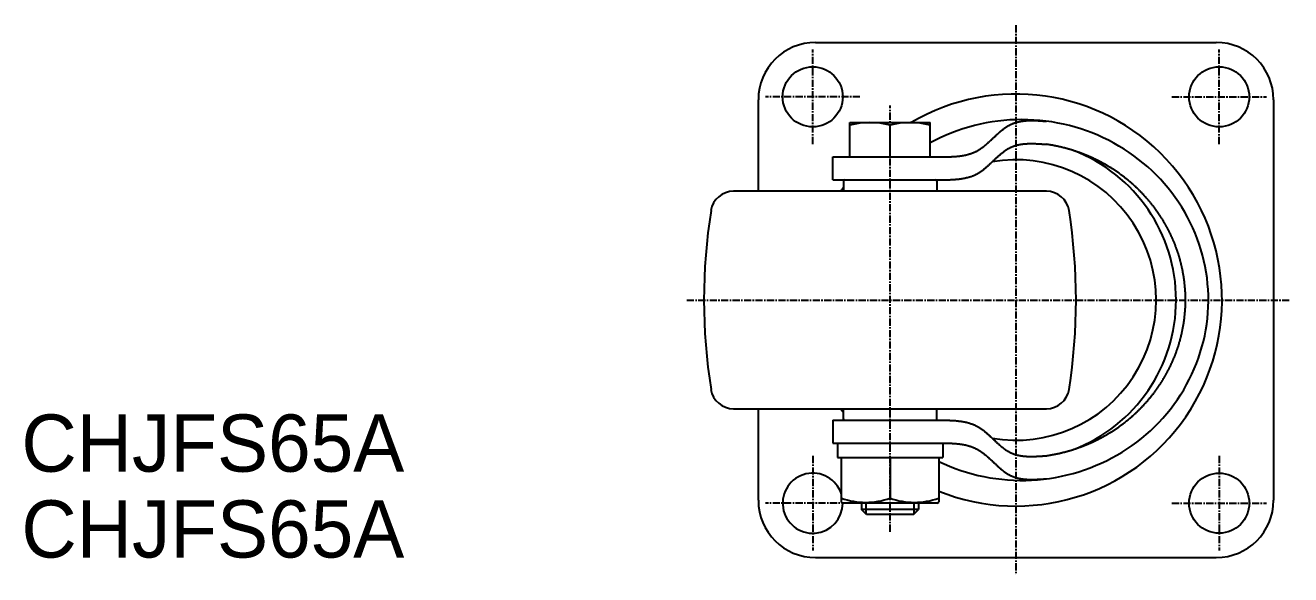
# Model space of a CAD drawing. Extents: x -3046 to -2824, y -322 to 82.
# Drawn here: x -3044.8 to -2823.8, y -322 to -226 of the extents above; entities that cross this region are included whole.
import ezdxf

# ---------------------------------------------------------------- set-up
doc = ezdxf.new("R2010")
doc.units = 0
doc.linetypes.add('CENTER', pattern=[2, 1.25, -0.25, 0.25, -0.25])
doc.layers.get('0').update_dxf_attribs({"linetype": 'CONTINUOUS'})
doc.layers.add('CENTER', color=1, linetype='CENTER')

msp = doc.modelspace()

# ---------------------------------------------------------------- linework, layer by layer
at = {"color": 7, "linetype": 'CONTINUOUS'}
for p, q in [((-2906.77, -228.98), (-2836.77, -228.98)), ((-2916.77, -254.98), (-2916.77, -238.98)), ((-2826.77, -238.98), (-2826.77, -308.98)), ((-2900.77, -242.98), (-2886.77, -242.98)), ((-2900.77, -242.98), (-2886.77, -242.98)), ((-2900.77, -248.98), (-2900.77, -242.98)), ((-2886.77, -248.98), (-2886.77, -242.98)), ((-2893.77, -248.98), (-2893.77, -243.41)), ((-2903.77, -248.98), (-2885.19, -248.98)), ((-2903.77, -252.98), (-2903.77, -248.98)), ((-2903.77, -252.98), (-2885.19, -252.98)), ((-2901.92, -253.18), (-2901.92, -254.98)), ((-2885.62, -253.18), (-2885.62, -254.98)), ((-2866.45, -254.98), (-2921.1, -254.98)), ((-2921.1, -292.98), (-2866.45, -292.98)), ((-2916.77, -308.98), (-2916.77, -292.98)), ((-2901.92, -294.78), (-2901.92, -292.98)), ((-2885.62, -294.78), (-2885.62, -292.98)), ((-2903.77, -294.98), (-2885.19, -294.98)), ((-2903.77, -294.98), (-2903.77, -298.98)), ((-2903.77, -298.98), (-2885.19, -298.98)), ((-2902.97, -298.98), (-2902.97, -301.48)), ((-2884.57, -298.98), (-2884.57, -301.48)), ((-2902.97, -301.48), (-2884.57, -301.48)), ((-2902.27, -309.33), (-2902.27, -301.48)), ((-2893.77, -301.48), (-2893.77, -308.57)), ((-2885.27, -301.48), (-2885.27, -309.33)), ((-2902.02, -309.48), (-2902.27, -309.33)), ((-2885.52, -309.48), (-2902.02, -309.48)), ((-2898.77, -309.48), (-2898.77, -310.6)), ((-2888.77, -309.48), (-2888.77, -310.6)), ((-2885.52, -309.48), (-2885.27, -309.33)), ((-2888.77, -310.6), (-2898.77, -310.6)), ((-2897.9, -311.48), (-2898.77, -310.6)), ((-2889.65, -311.48), (-2897.9, -311.48)), ((-2889.65, -311.48), (-2888.77, -310.6)), ((-2906.77, -318.98), (-2836.77, -318.98))]:
    msp.add_line(p, q, dxfattribs=at)
at = {"color": 3, "linetype": 'CONTINUOUS'}
for p, q in [((-2897.96, -311.41), (-2897.96, -309.48)), ((-2889.59, -309.48), (-2889.59, -311.41))]:
    msp.add_line(p, q, dxfattribs=at)
at = {"color": 7, "linetype": 'CONTINUOUS'}
msp.add_polyline3d([(-2885.27, -302.19, 0), (-2884.33, -302.63, 0), (-2883.37, -303.04, 0), (-2882.39, -303.42, 0), (-2881.41, -303.76, 0), (-2880.41, -304.08, 0), (-2879.41, -304.36, 0), (-2878.39, -304.62, 0), (-2877.37, -304.84, 0), (-2876.34, -305.03, 0), (-2875.3, -305.18, 0), (-2874.26, -305.31, 0), (-2873.22, -305.4, 0), (-2872.17, -305.46, 0), (-2871.12, -305.49, 0), (-2870.07, -305.49, 0), (-2869.03, -305.45, 0), (-2867.98, -305.38, 0), (-2866.94, -305.28, 0), (-2865.9, -305.14, 0), (-2864.86, -304.97, 0), (-2863.83, -304.77, 0), (-2862.81, -304.54, 0), (-2861.8, -304.28, 0), (-2860.8, -303.99, 0), (-2859.8, -303.66, 0), (-2858.82, -303.31, 0), (-2857.85, -302.92, 0), (-2856.9, -302.5, 0), (-2855.95, -302.06, 0), (-2855.03, -301.58, 0), (-2854.12, -301.08, 0), (-2853.22, -300.55, 0), (-2852.35, -299.99, 0), (-2851.49, -299.41, 0), (-2850.66, -298.79, 0), (-2849.84, -298.16, 0), (-2849.05, -297.49, 0), (-2848.28, -296.81, 0), (-2847.53, -296.1, 0), (-2846.8, -295.36, 0), (-2846.11, -294.61, 0), (-2845.43, -293.83, 0), (-2844.78, -293.03, 0), (-2844.16, -292.22, 0), (-2843.57, -291.38, 0), (-2843.01, -290.53, 0), (-2842.47, -289.66, 0), (-2841.96, -288.77, 0), (-2841.49, -287.87, 0), (-2841.04, -286.95, 0), (-2840.62, -286.02, 0), (-2840.24, -285.08, 0), (-2839.88, -284.12, 0), (-2839.56, -283.16, 0), (-2839.27, -282.18, 0), (-2839.02, -281.2, 0), (-2838.79, -280.21, 0), (-2838.6, -279.21, 0), (-2838.44, -278.21, 0), (-2838.32, -277.2, 0), (-2838.23, -276.19, 0), (-2838.17, -275.18, 0), (-2838.15, -274.17, 0), (-2838.16, -273.16, 0), (-2838.2, -272.14, 0), (-2838.28, -271.13, 0), (-2838.39, -270.12, 0), (-2838.54, -269.12, 0), (-2838.72, -268.12, 0), (-2838.93, -267.13, 0), (-2839.17, -266.14, 0), (-2839.45, -265.17, 0), (-2839.76, -264.2, 0), (-2840.1, -263.24, 0), (-2840.47, -262.29, 0), (-2840.88, -261.36, 0), (-2841.31, -260.43, 0), (-2841.78, -259.53, 0), (-2842.27, -258.63, 0), (-2842.8, -257.76, 0), (-2843.35, -256.89, 0), (-2843.93, -256.05, 0), (-2844.55, -255.23, 0), (-2845.18, -254.42, 0), (-2845.85, -253.64, 0), (-2846.54, -252.88, 0), (-2847.25, -252.13, 0), (-2847.99, -251.41, 0), (-2848.75, -250.72, 0), (-2849.54, -250.05, 0), (-2850.34, -249.4, 0), (-2851.17, -248.78, 0), (-2852.02, -248.18, 0), (-2852.89, -247.61, 0), (-2853.77, -247.07, 0), (-2854.68, -246.56, 0), (-2855.6, -246.07, 0), (-2856.54, -245.62, 0), (-2857.49, -245.19, 0), (-2858.45, -244.79, 0), (-2859.43, -244.42, 0), (-2860.42, -244.09, 0), (-2861.42, -243.78, 0), (-2862.43, -243.51, 0), (-2863.44, -243.26, 0), (-2864.47, -243.05, 0), (-2865.5, -242.87, 0), (-2866.54, -242.72, 0), (-2867.58, -242.61, 0), (-2868.63, -242.53, 0), (-2869.67, -242.48, 0), (-2870.72, -242.46, 0), (-2871.77, -242.48, 0), (-2872.82, -242.52, 0), (-2873.86, -242.6, 0), (-2874.91, -242.72, 0), (-2875.94, -242.86, 0), (-2876.98, -243.04, 0), (-2878, -243.25, 0), (-2879.02, -243.49, 0), (-2880.03, -243.76, 0), (-2881.03, -244.07, 0), (-2882.02, -244.4, 0), (-2883, -244.77, 0), (-2883.96, -245.16, 0), (-2884.92, -245.59, 0), (-2885.85, -246.04, 0), (-2886.77, -246.53, 0)], dxfattribs=at)
at = {"color": 7}
for points in [[(-2885.19, -248.98, 0), (-2885.07, -248.98, 0), (-2884.96, -248.97, 0), (-2884.85, -248.97, 0), (-2884.74, -248.97, 0), (-2884.62, -248.97, 0), (-2884.51, -248.97, 0), (-2884.4, -248.97, 0), (-2884.29, -248.97, 0), (-2884.17, -248.97, 0), (-2884.06, -248.97, 0), (-2883.95, -248.96, 0), (-2883.84, -248.96, 0), (-2883.73, -248.96, 0), (-2883.61, -248.96, 0), (-2883.5, -248.95, 0), (-2883.39, -248.95, 0), (-2883.28, -248.94, 0), (-2883.17, -248.94, 0), (-2883.06, -248.94, 0), (-2882.95, -248.93, 0), (-2882.84, -248.93, 0), (-2882.73, -248.92, 0), (-2882.62, -248.91, 0), (-2882.51, -248.9, 0), (-2882.4, -248.9, 0), (-2882.29, -248.89, 0), (-2882.18, -248.88, 0), (-2882.07, -248.87, 0), (-2881.96, -248.86, 0), (-2881.85, -248.84, 0), (-2881.75, -248.83, 0), (-2881.64, -248.82, 0), (-2881.53, -248.81, 0), (-2881.43, -248.79, 0), (-2881.32, -248.78, 0), (-2881.21, -248.76, 0), (-2881.11, -248.74, 0), (-2881, -248.72, 0), (-2880.9, -248.71, 0), (-2880.79, -248.69, 0), (-2880.69, -248.66, 0), (-2880.59, -248.64, 0), (-2880.48, -248.62, 0), (-2880.38, -248.59, 0), (-2880.28, -248.57, 0), (-2880.18, -248.54, 0), (-2880.08, -248.51, 0), (-2879.98, -248.49, 0), (-2879.88, -248.46, 0), (-2879.78, -248.43, 0), (-2879.68, -248.39, 0), (-2879.58, -248.36, 0), (-2879.48, -248.32, 0), (-2879.38, -248.29, 0), (-2879.29, -248.25, 0), (-2879.19, -248.21, 0), (-2879.09, -248.17, 0), (-2879, -248.13, 0), (-2878.9, -248.09, 0), (-2878.81, -248.04, 0), (-2878.72, -248, 0), (-2878.62, -247.95, 0), (-2878.53, -247.9, 0), (-2878.44, -247.85, 0), (-2878.35, -247.79, 0), (-2878.26, -247.74, 0), (-2878.17, -247.69, 0), (-2878.08, -247.63, 0), (-2877.99, -247.57, 0), (-2877.91, -247.51, 0), (-2877.82, -247.45, 0), (-2877.73, -247.39, 0), (-2877.65, -247.33, 0), (-2877.56, -247.26, 0), (-2877.47, -247.2, 0), (-2877.39, -247.13, 0), (-2877.31, -247.07, 0), (-2877.22, -247, 0), (-2877.14, -246.93, 0), (-2877.05, -246.86, 0), (-2876.97, -246.79, 0), (-2876.89, -246.72, 0), (-2876.81, -246.65, 0), (-2876.72, -246.58, 0), (-2876.64, -246.5, 0), (-2876.56, -246.43, 0), (-2876.48, -246.36, 0), (-2876.4, -246.28, 0), (-2876.32, -246.21, 0), (-2876.24, -246.13, 0), (-2876.16, -246.06, 0), (-2876.07, -245.98, 0), (-2875.99, -245.91, 0), (-2875.91, -245.83, 0), (-2875.83, -245.76, 0), (-2875.75, -245.68, 0), (-2875.67, -245.6, 0), (-2875.59, -245.53, 0), (-2875.51, -245.45, 0), (-2875.43, -245.38, 0), (-2875.35, -245.3, 0), (-2875.27, -245.23, 0), (-2875.19, -245.15, 0), (-2875.11, -245.08, 0), (-2875.03, -245, 0), (-2874.95, -244.93, 0), (-2874.87, -244.86, 0), (-2874.78, -244.79, 0), (-2874.7, -244.71, 0), (-2874.62, -244.64, 0), (-2874.54, -244.57, 0), (-2874.46, -244.5, 0), (-2874.37, -244.43, 0), (-2874.29, -244.36, 0), (-2874.21, -244.29, 0), (-2874.12, -244.23, 0), (-2874.04, -244.16, 0), (-2873.96, -244.1, 0), (-2873.87, -244.03, 0), (-2873.79, -243.97, 0), (-2873.7, -243.91, 0), (-2873.61, -243.85, 0), (-2873.53, -243.79, 0), (-2873.44, -243.73, 0), (-2873.35, -243.68, 0), (-2873.26, -243.62, 0), (-2873.18, -243.57, 0), (-2873.09, -243.51, 0), (-2873, -243.46, 0), (-2872.91, -243.41, 0), (-2872.82, -243.37, 0), (-2872.72, -243.32, 0), (-2872.63, -243.27, 0), (-2872.54, -243.23, 0), (-2872.44, -243.19, 0), (-2872.35, -243.15, 0), (-2872.25, -243.11, 0), (-2872.16, -243.08, 0), (-2872.06, -243.04, 0), (-2871.97, -243.01, 0), (-2871.87, -242.98, 0), (-2871.77, -242.95, 0), (-2871.67, -242.92, 0), (-2871.57, -242.89, 0), (-2871.47, -242.87, 0), (-2871.37, -242.84, 0), (-2871.27, -242.82, 0), (-2871.17, -242.8, 0), (-2871.06, -242.78, 0), (-2870.96, -242.76, 0), (-2870.86, -242.75, 0), (-2870.75, -242.73, 0), (-2870.65, -242.72, 0), (-2870.55, -242.7, 0), (-2870.44, -242.69, 0), (-2870.33, -242.68, 0), (-2870.23, -242.67, 0), (-2870.12, -242.66, 0), (-2870.01, -242.65, 0), (-2869.91, -242.64, 0), (-2869.8, -242.64, 0), (-2869.69, -242.63, 0), (-2869.58, -242.63, 0), (-2869.47, -242.62, 0), (-2869.37, -242.62, 0), (-2869.26, -242.62, 0), (-2869.15, -242.62, 0), (-2869.04, -242.62, 0), (-2868.93, -242.62, 0), (-2868.82, -242.62, 0), (-2868.7, -242.62, 0), (-2868.59, -242.62, 0), (-2868.48, -242.62, 0), (-2868.37, -242.63, 0), (-2868.26, -242.63, 0), (-2868.15, -242.63, 0), (-2868.04, -242.64, 0), (-2867.92, -242.64, 0), (-2867.81, -242.65, 0), (-2867.7, -242.66, 0), (-2867.59, -242.66, 0), (-2867.47, -242.67, 0), (-2867.36, -242.68, 0), (-2867.25, -242.68, 0), (-2867.13, -242.69, 0), (-2867.02, -242.7, 0), (-2866.91, -242.71, 0), (-2866.79, -242.71, 0), (-2866.68, -242.72, 0), (-2866.57, -242.73, 0), (-2866.45, -242.74, 0)], [(-2885.19, -252.98, 0), (-2885.07, -252.98, 0), (-2884.96, -252.97, 0), (-2884.85, -252.97, 0), (-2884.74, -252.97, 0), (-2884.62, -252.97, 0), (-2884.51, -252.97, 0), (-2884.4, -252.97, 0), (-2884.29, -252.97, 0), (-2884.18, -252.97, 0), (-2884.07, -252.97, 0), (-2883.95, -252.97, 0), (-2883.84, -252.96, 0), (-2883.73, -252.96, 0), (-2883.62, -252.96, 0), (-2883.51, -252.95, 0), (-2883.4, -252.95, 0), (-2883.29, -252.95, 0), (-2883.18, -252.94, 0), (-2883.07, -252.94, 0), (-2882.96, -252.93, 0), (-2882.85, -252.93, 0), (-2882.74, -252.92, 0), (-2882.63, -252.91, 0), (-2882.52, -252.91, 0), (-2882.41, -252.9, 0), (-2882.3, -252.89, 0), (-2882.19, -252.88, 0), (-2882.08, -252.87, 0), (-2881.97, -252.86, 0), (-2881.87, -252.85, 0), (-2881.76, -252.84, 0), (-2881.65, -252.82, 0), (-2881.55, -252.81, 0), (-2881.44, -252.79, 0), (-2881.33, -252.78, 0), (-2881.23, -252.76, 0), (-2881.12, -252.75, 0), (-2881.02, -252.73, 0), (-2880.91, -252.71, 0), (-2880.81, -252.69, 0), (-2880.71, -252.67, 0), (-2880.6, -252.65, 0), (-2880.5, -252.62, 0), (-2880.4, -252.6, 0), (-2880.3, -252.57, 0), (-2880.19, -252.55, 0), (-2880.09, -252.52, 0), (-2879.99, -252.49, 0), (-2879.89, -252.46, 0), (-2879.79, -252.43, 0), (-2879.69, -252.4, 0), (-2879.6, -252.37, 0), (-2879.5, -252.33, 0), (-2879.4, -252.3, 0), (-2879.3, -252.26, 0), (-2879.21, -252.22, 0), (-2879.11, -252.18, 0), (-2879.02, -252.14, 0), (-2878.92, -252.09, 0), (-2878.83, -252.05, 0), (-2878.74, -252, 0), (-2878.64, -251.96, 0), (-2878.55, -251.91, 0), (-2878.46, -251.86, 0), (-2878.37, -251.81, 0), (-2878.28, -251.75, 0), (-2878.19, -251.7, 0), (-2878.1, -251.64, 0), (-2878.02, -251.59, 0), (-2877.93, -251.53, 0), (-2877.84, -251.47, 0), (-2877.75, -251.41, 0), (-2877.67, -251.34, 0), (-2877.58, -251.28, 0), (-2877.5, -251.21, 0), (-2877.41, -251.15, 0), (-2877.33, -251.08, 0), (-2877.25, -251.01, 0), (-2877.16, -250.95, 0), (-2877.08, -250.88, 0), (-2877, -250.81, 0), (-2876.91, -250.74, 0), (-2876.83, -250.67, 0), (-2876.75, -250.59, 0), (-2876.67, -250.52, 0), (-2876.59, -250.45, 0), (-2876.51, -250.38, 0), (-2876.42, -250.3, 0), (-2876.34, -250.23, 0), (-2876.26, -250.15, 0), (-2876.18, -250.08, 0), (-2876.1, -250, 0), (-2876.02, -249.93, 0), (-2875.94, -249.85, 0), (-2875.86, -249.78, 0), (-2875.78, -249.7, 0), (-2875.7, -249.63, 0), (-2875.62, -249.55, 0), (-2875.54, -249.48, 0), (-2875.46, -249.4, 0), (-2875.38, -249.33, 0), (-2875.3, -249.25, 0), (-2875.22, -249.18, 0), (-2875.14, -249.1, 0), (-2875.06, -249.03, 0), (-2874.98, -248.96, 0), (-2874.9, -248.88, 0), (-2874.82, -248.81, 0), (-2874.74, -248.74, 0), (-2874.65, -248.67, 0), (-2874.57, -248.59, 0), (-2874.49, -248.53, 0), (-2874.41, -248.46, 0), (-2874.33, -248.39, 0), (-2874.24, -248.32, 0), (-2874.16, -248.25, 0), (-2874.08, -248.19, 0), (-2873.99, -248.12, 0), (-2873.91, -248.06, 0), (-2873.82, -247.99, 0), (-2873.74, -247.93, 0), (-2873.65, -247.87, 0), (-2873.57, -247.81, 0), (-2873.48, -247.75, 0), (-2873.39, -247.7, 0), (-2873.31, -247.64, 0), (-2873.22, -247.59, 0), (-2873.13, -247.53, 0), (-2873.04, -247.48, 0), (-2872.95, -247.43, 0), (-2872.86, -247.39, 0), (-2872.77, -247.34, 0), (-2872.68, -247.29, 0), (-2872.58, -247.25, 0), (-2872.49, -247.21, 0), (-2872.4, -247.17, 0), (-2872.3, -247.13, 0), (-2872.21, -247.1, 0), (-2872.11, -247.06, 0), (-2872.01, -247.03, 0), (-2871.92, -247, 0), (-2871.82, -246.97, 0), (-2871.72, -246.94, 0), (-2871.62, -246.91, 0), (-2871.52, -246.89, 0), (-2871.42, -246.86, 0), (-2871.32, -246.84, 0), (-2871.22, -246.82, 0), (-2871.12, -246.8, 0), (-2871.02, -246.78, 0), (-2870.91, -246.76, 0), (-2870.81, -246.75, 0), (-2870.71, -246.73, 0), (-2870.6, -246.72, 0), (-2870.5, -246.71, 0), (-2870.39, -246.7, 0), (-2870.29, -246.69, 0), (-2870.18, -246.68, 0), (-2870.07, -246.67, 0), (-2869.97, -246.66, 0), (-2869.86, -246.66, 0), (-2869.75, -246.65, 0), (-2869.64, -246.65, 0), (-2869.53, -246.64, 0), (-2869.43, -246.64, 0), (-2869.32, -246.64, 0), (-2869.21, -246.64, 0), (-2869.1, -246.64, 0), (-2868.99, -246.64, 0), (-2868.88, -246.64, 0), (-2868.77, -246.64, 0), (-2868.66, -246.64, 0), (-2868.55, -246.65, 0), (-2868.44, -246.65, 0), (-2868.32, -246.65, 0), (-2868.21, -246.66, 0), (-2868.1, -246.66, 0), (-2867.99, -246.67, 0), (-2867.88, -246.67, 0), (-2867.77, -246.68, 0), (-2867.65, -246.69, 0), (-2867.54, -246.69, 0), (-2867.43, -246.7, 0), (-2867.32, -246.71, 0), (-2867.2, -246.72, 0), (-2867.09, -246.72, 0), (-2866.98, -246.73, 0), (-2866.86, -246.74, 0), (-2866.75, -246.75, 0), (-2866.64, -246.75, 0), (-2866.53, -246.76, 0)], [(-2866.53, -301.19, 0), (-2866.42, -301.18, 0), (-2866.32, -301.16, 0), (-2866.21, -301.14, 0), (-2866.11, -301.13, 0), (-2866, -301.11, 0), (-2865.9, -301.09, 0), (-2865.79, -301.07, 0), (-2865.69, -301.06, 0), (-2865.58, -301.04, 0), (-2865.48, -301.02, 0), (-2865.37, -301, 0), (-2865.27, -300.98, 0), (-2865.16, -300.96, 0), (-2865.06, -300.94, 0), (-2864.96, -300.92, 0), (-2864.85, -300.9, 0), (-2864.75, -300.88, 0), (-2864.64, -300.86, 0), (-2864.54, -300.83, 0), (-2864.44, -300.81, 0), (-2864.33, -300.79, 0), (-2864.23, -300.77, 0), (-2864.12, -300.74, 0), (-2864.02, -300.72, 0), (-2863.92, -300.69, 0), (-2863.81, -300.67, 0), (-2863.71, -300.64, 0), (-2863.61, -300.62, 0), (-2863.5, -300.59, 0), (-2863.4, -300.57, 0), (-2863.3, -300.54, 0), (-2863.19, -300.51, 0), (-2863.09, -300.49, 0), (-2862.99, -300.46, 0), (-2862.89, -300.43, 0), (-2862.78, -300.4, 0), (-2862.68, -300.37, 0), (-2862.58, -300.35, 0), (-2862.48, -300.31, 0), (-2862.38, -300.29, 0), (-2862.27, -300.25, 0), (-2862.17, -300.23, 0), (-2862.07, -300.19, 0), (-2861.97, -300.16, 0), (-2861.87, -300.13, 0), (-2861.77, -300.1, 0), (-2861.66, -300.07, 0), (-2861.56, -300.03, 0), (-2861.46, -300, 0), (-2861.36, -299.97, 0), (-2861.26, -299.93, 0), (-2861.16, -299.9, 0), (-2861.06, -299.87, 0), (-2860.96, -299.83, 0), (-2860.86, -299.79, 0), (-2860.76, -299.76, 0), (-2860.66, -299.72, 0), (-2860.56, -299.69, 0), (-2860.46, -299.65, 0), (-2860.36, -299.61, 0), (-2860.26, -299.57, 0), (-2860.16, -299.54, 0), (-2860.07, -299.5, 0), (-2859.97, -299.46, 0), (-2859.87, -299.42, 0), (-2859.77, -299.38, 0), (-2859.67, -299.34, 0), (-2859.57, -299.3, 0), (-2859.48, -299.26, 0), (-2859.38, -299.22, 0), (-2859.28, -299.18, 0), (-2859.18, -299.14, 0), (-2859.09, -299.1, 0), (-2858.99, -299.06, 0), (-2858.89, -299.01, 0), (-2858.79, -298.97, 0), (-2858.7, -298.93, 0), (-2858.6, -298.88, 0), (-2858.51, -298.84, 0), (-2858.41, -298.8, 0), (-2858.31, -298.75, 0), (-2858.22, -298.71, 0), (-2858.12, -298.66, 0), (-2858.03, -298.62, 0), (-2857.93, -298.57, 0), (-2857.84, -298.53, 0), (-2857.74, -298.48, 0), (-2857.65, -298.43, 0), (-2857.55, -298.39, 0), (-2857.46, -298.34, 0), (-2857.36, -298.29, 0), (-2857.27, -298.24, 0), (-2857.18, -298.19, 0), (-2857.08, -298.14, 0), (-2856.99, -298.1, 0), (-2856.9, -298.05, 0), (-2856.8, -298, 0), (-2856.71, -297.95, 0), (-2856.62, -297.9, 0), (-2856.52, -297.85, 0), (-2856.43, -297.8, 0), (-2856.34, -297.74, 0), (-2856.25, -297.69, 0), (-2856.16, -297.64, 0), (-2856.07, -297.59, 0), (-2855.97, -297.53, 0), (-2855.88, -297.48, 0), (-2855.79, -297.43, 0), (-2855.7, -297.37, 0), (-2855.61, -297.32, 0), (-2855.52, -297.27, 0), (-2855.43, -297.21, 0), (-2855.34, -297.16, 0), (-2855.25, -297.1, 0), (-2855.16, -297.05, 0), (-2855.07, -296.99, 0), (-2854.98, -296.93, 0), (-2854.9, -296.88, 0), (-2854.81, -296.82, 0), (-2854.72, -296.76, 0), (-2854.63, -296.7, 0), (-2854.54, -296.65, 0), (-2854.46, -296.59, 0), (-2854.37, -296.53, 0), (-2854.28, -296.47, 0), (-2854.19, -296.41, 0), (-2854.11, -296.35, 0), (-2854.02, -296.29, 0), (-2853.94, -296.23, 0), (-2853.85, -296.17, 0), (-2853.76, -296.11, 0), (-2853.68, -296.05, 0), (-2853.59, -295.99, 0), (-2853.51, -295.93, 0), (-2853.42, -295.87, 0), (-2853.34, -295.81, 0), (-2853.26, -295.74, 0), (-2853.17, -295.68, 0), (-2853.09, -295.62, 0), (-2853, -295.55, 0), (-2852.92, -295.49, 0), (-2852.84, -295.43, 0), (-2852.76, -295.36, 0), (-2852.67, -295.3, 0), (-2852.59, -295.23, 0), (-2852.51, -295.17, 0), (-2852.43, -295.1, 0), (-2852.35, -295.04, 0), (-2852.26, -294.97, 0), (-2852.18, -294.9, 0), (-2852.1, -294.84, 0), (-2852.02, -294.77, 0), (-2851.94, -294.7, 0), (-2851.86, -294.64, 0), (-2851.78, -294.57, 0), (-2851.7, -294.5, 0), (-2851.62, -294.43, 0), (-2851.55, -294.37, 0), (-2851.47, -294.3, 0), (-2851.39, -294.23, 0), (-2851.31, -294.16, 0), (-2851.23, -294.09, 0), (-2851.16, -294.02, 0), (-2851.08, -293.95, 0), (-2851, -293.88, 0), (-2850.92, -293.81, 0), (-2850.85, -293.74, 0), (-2850.77, -293.67, 0), (-2850.7, -293.59, 0), (-2850.62, -293.52, 0), (-2850.55, -293.45, 0), (-2850.47, -293.38, 0), (-2850.4, -293.31, 0), (-2850.32, -293.23, 0), (-2850.25, -293.16, 0), (-2850.17, -293.09, 0), (-2850.1, -293.01, 0), (-2850.03, -292.94, 0), (-2849.95, -292.86, 0), (-2849.88, -292.79, 0), (-2849.81, -292.71, 0), (-2849.74, -292.64, 0), (-2849.66, -292.56, 0), (-2849.59, -292.49, 0), (-2849.52, -292.41, 0), (-2849.45, -292.34, 0), (-2849.38, -292.26, 0), (-2849.31, -292.19, 0), (-2849.24, -292.11, 0), (-2849.17, -292.03, 0), (-2849.1, -291.95, 0), (-2849.03, -291.88, 0), (-2848.96, -291.8, 0), (-2848.89, -291.72, 0), (-2848.82, -291.64, 0), (-2848.76, -291.57, 0), (-2848.69, -291.49, 0), (-2848.62, -291.41, 0), (-2848.55, -291.33, 0), (-2848.49, -291.25, 0), (-2848.42, -291.17, 0), (-2848.36, -291.09, 0), (-2848.29, -291.01, 0), (-2848.22, -290.93, 0), (-2848.16, -290.85, 0), (-2848.09, -290.77, 0), (-2848.03, -290.69, 0), (-2847.96, -290.61, 0), (-2847.9, -290.53, 0), (-2847.84, -290.44, 0), (-2847.77, -290.36, 0), (-2847.71, -290.28, 0), (-2847.65, -290.2, 0), (-2847.59, -290.12, 0), (-2847.52, -290.03, 0), (-2847.46, -289.95, 0), (-2847.4, -289.87, 0), (-2847.34, -289.78, 0), (-2847.28, -289.7, 0), (-2847.22, -289.62, 0), (-2847.16, -289.53, 0), (-2847.1, -289.45, 0), (-2847.04, -289.36, 0), (-2846.98, -289.28, 0), (-2846.92, -289.19, 0), (-2846.86, -289.11, 0), (-2846.81, -289.02, 0), (-2846.75, -288.94, 0), (-2846.69, -288.85, 0), (-2846.63, -288.77, 0), (-2846.58, -288.68, 0), (-2846.52, -288.6, 0), (-2846.46, -288.51, 0), (-2846.41, -288.42, 0), (-2846.35, -288.33, 0), (-2846.3, -288.25, 0), (-2846.24, -288.16, 0), (-2846.19, -288.07, 0), (-2846.13, -287.99, 0), (-2846.08, -287.9, 0), (-2846.03, -287.81, 0), (-2845.97, -287.72, 0), (-2845.92, -287.63, 0), (-2845.87, -287.55, 0), (-2845.82, -287.46, 0), (-2845.76, -287.37, 0), (-2845.71, -287.28, 0), (-2845.66, -287.19, 0), (-2845.61, -287.1, 0), (-2845.56, -287.01, 0), (-2845.51, -286.92, 0), (-2845.46, -286.83, 0), (-2845.41, -286.74, 0), (-2845.36, -286.65, 0), (-2845.32, -286.56, 0), (-2845.27, -286.47, 0), (-2845.22, -286.38, 0), (-2845.17, -286.29, 0), (-2845.12, -286.2, 0), (-2845.08, -286.1, 0), (-2845.03, -286.01, 0), (-2844.98, -285.92, 0), (-2844.94, -285.83, 0), (-2844.89, -285.74, 0), (-2844.85, -285.64, 0), (-2844.8, -285.55, 0), (-2844.76, -285.46, 0), (-2844.72, -285.37, 0), (-2844.67, -285.27, 0), (-2844.63, -285.18, 0), (-2844.59, -285.09, 0), (-2844.54, -285, 0), (-2844.5, -284.9, 0), (-2844.46, -284.81, 0), (-2844.42, -284.72, 0), (-2844.38, -284.62, 0), (-2844.34, -284.53, 0), (-2844.3, -284.43, 0), (-2844.25, -284.34, 0), (-2844.22, -284.25, 0), (-2844.18, -284.15, 0), (-2844.14, -284.06, 0), (-2844.1, -283.96, 0), (-2844.06, -283.87, 0), (-2844.02, -283.77, 0), (-2843.98, -283.68, 0), (-2843.95, -283.58, 0), (-2843.91, -283.49, 0), (-2843.87, -283.39, 0), (-2843.84, -283.3, 0), (-2843.8, -283.2, 0), (-2843.77, -283.1, 0), (-2843.73, -283.01, 0), (-2843.7, -282.91, 0), (-2843.66, -282.81, 0), (-2843.63, -282.72, 0), (-2843.6, -282.62, 0), (-2843.56, -282.52, 0), (-2843.53, -282.43, 0), (-2843.5, -282.33, 0), (-2843.47, -282.24, 0), (-2843.44, -282.14, 0), (-2843.4, -282.04, 0), (-2843.37, -281.94, 0), (-2843.34, -281.85, 0), (-2843.31, -281.75, 0), (-2843.28, -281.65, 0), (-2843.25, -281.55, 0), (-2843.23, -281.45, 0), (-2843.2, -281.36, 0), (-2843.17, -281.26, 0), (-2843.14, -281.16, 0), (-2843.11, -281.06, 0), (-2843.09, -280.96, 0), (-2843.06, -280.87, 0), (-2843.03, -280.77, 0), (-2843.01, -280.67, 0), (-2842.98, -280.57, 0), (-2842.96, -280.47, 0), (-2842.93, -280.37, 0), (-2842.91, -280.27, 0), (-2842.88, -280.18, 0), (-2842.86, -280.08, 0), (-2842.84, -279.98, 0), (-2842.81, -279.88, 0), (-2842.79, -279.78, 0), (-2842.77, -279.68, 0), (-2842.75, -279.58, 0), (-2842.73, -279.48, 0), (-2842.71, -279.38, 0), (-2842.69, -279.28, 0), (-2842.66, -279.18, 0), (-2842.65, -279.08, 0), (-2842.63, -278.98, 0), (-2842.61, -278.88, 0), (-2842.59, -278.78, 0), (-2842.57, -278.68, 0), (-2842.55, -278.58, 0), (-2842.53, -278.48, 0), (-2842.52, -278.38, 0), (-2842.5, -278.28, 0), (-2842.48, -278.18, 0), (-2842.47, -278.08, 0), (-2842.45, -277.98, 0), (-2842.44, -277.88, 0), (-2842.42, -277.78, 0), (-2842.41, -277.68, 0), (-2842.39, -277.58, 0), (-2842.38, -277.48, 0), (-2842.37, -277.37, 0), (-2842.35, -277.27, 0), (-2842.34, -277.17, 0), (-2842.33, -277.07, 0), (-2842.32, -276.97, 0), (-2842.31, -276.87, 0), (-2842.3, -276.77, 0), (-2842.29, -276.67, 0), (-2842.28, -276.57, 0), (-2842.27, -276.46, 0), (-2842.26, -276.36, 0), (-2842.25, -276.26, 0), (-2842.24, -276.16, 0), (-2842.23, -276.06, 0), (-2842.22, -275.96, 0), (-2842.22, -275.86, 0), (-2842.21, -275.76, 0), (-2842.2, -275.65, 0), (-2842.2, -275.55, 0), (-2842.19, -275.45, 0), (-2842.18, -275.35, 0), (-2842.18, -275.25, 0), (-2842.17, -275.15, 0), (-2842.17, -275.05, 0), (-2842.17, -274.94, 0), (-2842.16, -274.84, 0), (-2842.16, -274.74, 0), (-2842.16, -274.64, 0), (-2842.15, -274.54, 0), (-2842.15, -274.44, 0), (-2842.15, -274.33, 0), (-2842.15, -274.23, 0), (-2842.15, -274.13, 0), (-2842.15, -274.03, 0), (-2842.15, -273.93, 0), (-2842.15, -273.83, 0), (-2842.15, -273.73, 0), (-2842.15, -273.62, 0), (-2842.15, -273.52, 0), (-2842.15, -273.42, 0), (-2842.16, -273.32, 0), (-2842.16, -273.22, 0), (-2842.16, -273.12, 0), (-2842.17, -273.01, 0), (-2842.17, -272.91, 0), (-2842.17, -272.81, 0), (-2842.18, -272.71, 0), (-2842.18, -272.61, 0), (-2842.19, -272.51, 0), (-2842.2, -272.4, 0), (-2842.2, -272.3, 0), (-2842.21, -272.2, 0), (-2842.22, -272.1, 0), (-2842.22, -272, 0), (-2842.23, -271.9, 0), (-2842.24, -271.8, 0), (-2842.25, -271.7, 0), (-2842.26, -271.59, 0), (-2842.27, -271.49, 0), (-2842.28, -271.39, 0), (-2842.29, -271.29, 0), (-2842.3, -271.19, 0), (-2842.31, -271.09, 0), (-2842.32, -270.99, 0), (-2842.33, -270.89, 0), (-2842.34, -270.79, 0), (-2842.35, -270.69, 0), (-2842.37, -270.58, 0), (-2842.38, -270.48, 0), (-2842.39, -270.38, 0), (-2842.41, -270.28, 0), (-2842.42, -270.18, 0), (-2842.44, -270.08, 0), (-2842.45, -269.98, 0), (-2842.47, -269.88, 0), (-2842.48, -269.78, 0), (-2842.5, -269.68, 0), (-2842.52, -269.58, 0), (-2842.53, -269.48, 0), (-2842.55, -269.38, 0), (-2842.57, -269.28, 0), (-2842.59, -269.18, 0), (-2842.61, -269.08, 0), (-2842.62, -268.98, 0), (-2842.64, -268.88, 0), (-2842.66, -268.78, 0), (-2842.68, -268.68, 0), (-2842.7, -268.58, 0), (-2842.73, -268.48, 0), (-2842.75, -268.38, 0), (-2842.77, -268.28, 0), (-2842.79, -268.18, 0), (-2842.81, -268.08, 0), (-2842.84, -267.98, 0), (-2842.86, -267.88, 0), (-2842.88, -267.78, 0), (-2842.91, -267.68, 0), (-2842.93, -267.58, 0), (-2842.96, -267.49, 0), (-2842.98, -267.39, 0), (-2843.01, -267.29, 0), (-2843.03, -267.19, 0), (-2843.06, -267.09, 0), (-2843.08, -266.99, 0), (-2843.11, -266.89, 0), (-2843.14, -266.8, 0), (-2843.17, -266.7, 0), (-2843.2, -266.6, 0), (-2843.22, -266.5, 0), (-2843.25, -266.4, 0), (-2843.28, -266.31, 0), (-2843.31, -266.21, 0), (-2843.34, -266.11, 0), (-2843.37, -266.01, 0), (-2843.4, -265.92, 0), (-2843.43, -265.82, 0), (-2843.47, -265.72, 0), (-2843.5, -265.63, 0), (-2843.53, -265.53, 0), (-2843.56, -265.43, 0), (-2843.6, -265.34, 0), (-2843.63, -265.24, 0), (-2843.66, -265.14, 0), (-2843.7, -265.05, 0), (-2843.73, -264.95, 0), (-2843.77, -264.86, 0), (-2843.8, -264.76, 0), (-2843.84, -264.66, 0), (-2843.87, -264.57, 0), (-2843.91, -264.47, 0), (-2843.95, -264.38, 0), (-2843.98, -264.28, 0), (-2844.02, -264.19, 0), (-2844.06, -264.09, 0), (-2844.1, -264, 0), (-2844.14, -263.9, 0), (-2844.17, -263.81, 0), (-2844.21, -263.71, 0), (-2844.25, -263.62, 0), (-2844.29, -263.52, 0), (-2844.33, -263.43, 0), (-2844.37, -263.34, 0), (-2844.42, -263.24, 0), (-2844.46, -263.15, 0), (-2844.5, -263.06, 0), (-2844.54, -262.96, 0), (-2844.58, -262.87, 0), (-2844.63, -262.77, 0), (-2844.67, -262.68, 0), (-2844.71, -262.59, 0), (-2844.76, -262.5, 0), (-2844.8, -262.4, 0), (-2844.85, -262.31, 0), (-2844.89, -262.22, 0), (-2844.94, -262.13, 0), (-2844.98, -262.04, 0), (-2845.03, -261.94, 0), (-2845.07, -261.85, 0), (-2845.12, -261.76, 0), (-2845.17, -261.67, 0), (-2845.22, -261.58, 0), (-2845.26, -261.49, 0), (-2845.31, -261.4, 0), (-2845.36, -261.31, 0), (-2845.41, -261.22, 0), (-2845.46, -261.13, 0), (-2845.51, -261.04, 0), (-2845.56, -260.95, 0), (-2845.61, -260.86, 0), (-2845.66, -260.77, 0), (-2845.71, -260.68, 0), (-2845.76, -260.59, 0), (-2845.81, -260.5, 0), (-2845.87, -260.41, 0), (-2845.92, -260.32, 0), (-2845.97, -260.24, 0), (-2846.02, -260.15, 0), (-2846.08, -260.06, 0), (-2846.13, -259.97, 0), (-2846.19, -259.88, 0), (-2846.24, -259.8, 0), (-2846.29, -259.71, 0), (-2846.35, -259.62, 0), (-2846.4, -259.54, 0), (-2846.46, -259.45, 0), (-2846.52, -259.36, 0), (-2846.57, -259.28, 0), (-2846.63, -259.19, 0), (-2846.69, -259.1, 0), (-2846.74, -259.02, 0), (-2846.8, -258.93, 0), (-2846.86, -258.85, 0), (-2846.92, -258.76, 0), (-2846.98, -258.68, 0), (-2847.04, -258.59, 0), (-2847.1, -258.51, 0), (-2847.16, -258.43, 0), (-2847.22, -258.34, 0), (-2847.28, -258.26, 0), (-2847.34, -258.17, 0), (-2847.4, -258.09, 0), (-2847.46, -258.01, 0), (-2847.52, -257.92, 0), (-2847.58, -257.84, 0), (-2847.65, -257.76, 0), (-2847.71, -257.68, 0), (-2847.77, -257.6, 0), (-2847.83, -257.51, 0), (-2847.9, -257.43, 0), (-2847.96, -257.35, 0), (-2848.03, -257.27, 0), (-2848.09, -257.19, 0), (-2848.16, -257.11, 0), (-2848.22, -257.03, 0), (-2848.29, -256.95, 0), (-2848.35, -256.87, 0), (-2848.42, -256.79, 0), (-2848.48, -256.71, 0), (-2848.55, -256.63, 0), (-2848.62, -256.55, 0), (-2848.69, -256.47, 0), (-2848.75, -256.39, 0), (-2848.82, -256.31, 0), (-2848.89, -256.24, 0), (-2848.96, -256.16, 0), (-2849.03, -256.08, 0), (-2849.1, -256, 0), (-2849.17, -255.93, 0), (-2849.24, -255.85, 0), (-2849.31, -255.77, 0), (-2849.38, -255.69, 0), (-2849.45, -255.62, 0), (-2849.52, -255.54, 0), (-2849.59, -255.47, 0), (-2849.66, -255.39, 0), (-2849.73, -255.32, 0), (-2849.8, -255.24, 0), (-2849.88, -255.17, 0), (-2849.95, -255.09, 0), (-2850.02, -255.02, 0), (-2850.1, -254.94, 0), (-2850.17, -254.87, 0), (-2850.24, -254.8, 0), (-2850.32, -254.72, 0), (-2850.39, -254.65, 0), (-2850.47, -254.58, 0), (-2850.54, -254.51, 0), (-2850.62, -254.44, 0), (-2850.69, -254.36, 0), (-2850.77, -254.29, 0), (-2850.84, -254.22, 0), (-2850.92, -254.15, 0), (-2851, -254.08, 0), (-2851.07, -254.01, 0), (-2851.15, -253.94, 0), (-2851.23, -253.87, 0), (-2851.31, -253.8, 0), (-2851.38, -253.73, 0), (-2851.46, -253.66, 0), (-2851.54, -253.59, 0), (-2851.62, -253.52, 0), (-2851.7, -253.46, 0), (-2851.78, -253.39, 0), (-2851.86, -253.32, 0), (-2851.94, -253.25, 0), (-2852.02, -253.19, 0), (-2852.1, -253.12, 0), (-2852.18, -253.05, 0), (-2852.26, -252.99, 0), (-2852.34, -252.92, 0), (-2852.42, -252.85, 0), (-2852.5, -252.79, 0), (-2852.59, -252.72, 0), (-2852.67, -252.66, 0), (-2852.75, -252.59, 0), (-2852.83, -252.53, 0), (-2852.92, -252.47, 0), (-2853, -252.4, 0), (-2853.08, -252.34, 0), (-2853.17, -252.28, 0), (-2853.25, -252.21, 0), (-2853.34, -252.15, 0), (-2853.42, -252.09, 0), (-2853.5, -252.03, 0), (-2853.59, -251.97, 0), (-2853.67, -251.9, 0), (-2853.76, -251.84, 0), (-2853.85, -251.78, 0), (-2853.93, -251.72, 0), (-2854.02, -251.66, 0), (-2854.1, -251.6, 0), (-2854.19, -251.54, 0), (-2854.28, -251.48, 0), (-2854.36, -251.43, 0), (-2854.45, -251.37, 0), (-2854.54, -251.31, 0), (-2854.63, -251.25, 0), (-2854.72, -251.19, 0), (-2854.8, -251.14, 0), (-2854.89, -251.08, 0), (-2854.98, -251.02, 0), (-2855.07, -250.97, 0), (-2855.16, -250.91, 0), (-2855.25, -250.85, 0), (-2855.34, -250.8, 0), (-2855.43, -250.75, 0), (-2855.52, -250.69, 0), (-2855.61, -250.64, 0), (-2855.7, -250.58, 0), (-2855.79, -250.53, 0), (-2855.88, -250.47, 0), (-2855.97, -250.42, 0), (-2856.06, -250.37, 0), (-2856.15, -250.32, 0), (-2856.24, -250.26, 0), (-2856.34, -250.21, 0), (-2856.43, -250.16, 0), (-2856.52, -250.11, 0), (-2856.61, -250.06, 0), (-2856.7, -250.01, 0), (-2856.8, -249.96, 0), (-2856.89, -249.91, 0), (-2856.98, -249.86, 0), (-2857.08, -249.81, 0), (-2857.17, -249.76, 0), (-2857.26, -249.71, 0), (-2857.36, -249.66, 0), (-2857.45, -249.62, 0), (-2857.55, -249.57, 0), (-2857.64, -249.52, 0), (-2857.74, -249.47, 0), (-2857.83, -249.43, 0), (-2857.93, -249.38, 0), (-2858.02, -249.34, 0), (-2858.12, -249.29, 0), (-2858.21, -249.25, 0), (-2858.31, -249.2, 0), (-2858.4, -249.16, 0), (-2858.5, -249.11, 0), (-2858.6, -249.07, 0), (-2858.69, -249.03, 0), (-2858.79, -248.98, 0), (-2858.89, -248.94, 0), (-2858.98, -248.9, 0), (-2859.08, -248.86, 0), (-2859.18, -248.81, 0), (-2859.28, -248.77, 0), (-2859.37, -248.73, 0), (-2859.47, -248.69, 0), (-2859.57, -248.65, 0), (-2859.67, -248.61, 0), (-2859.77, -248.57, 0), (-2859.86, -248.53, 0), (-2859.96, -248.49, 0), (-2860.06, -248.46, 0), (-2860.16, -248.42, 0), (-2860.26, -248.38, 0), (-2860.36, -248.34, 0), (-2860.46, -248.31, 0), (-2860.56, -248.27, 0), (-2860.66, -248.23, 0), (-2860.76, -248.2, 0), (-2860.86, -248.16, 0), (-2860.96, -248.13, 0), (-2861.06, -248.09, 0), (-2861.16, -248.06, 0), (-2861.26, -248.02, 0), (-2861.36, -247.99, 0), (-2861.46, -247.96, 0), (-2861.56, -247.92, 0), (-2861.66, -247.89, 0), (-2861.76, -247.86, 0), (-2861.86, -247.82, 0), (-2861.96, -247.79, 0), (-2862.07, -247.76, 0), (-2862.17, -247.73, 0), (-2862.27, -247.7, 0), (-2862.37, -247.67, 0), (-2862.47, -247.64, 0), (-2862.57, -247.61, 0), (-2862.68, -247.58, 0), (-2862.78, -247.55, 0), (-2862.88, -247.52, 0), (-2862.98, -247.5, 0), (-2863.09, -247.47, 0), (-2863.19, -247.44, 0), (-2863.29, -247.41, 0), (-2863.4, -247.39, 0), (-2863.5, -247.36, 0), (-2863.6, -247.34, 0), (-2863.7, -247.31, 0), (-2863.81, -247.28, 0), (-2863.91, -247.26, 0), (-2864.01, -247.24, 0), (-2864.12, -247.21, 0), (-2864.22, -247.19, 0), (-2864.33, -247.16, 0), (-2864.43, -247.14, 0), (-2864.53, -247.12, 0), (-2864.64, -247.1, 0), (-2864.74, -247.07, 0), (-2864.85, -247.05, 0), (-2864.95, -247.03, 0), (-2865.06, -247.01, 0), (-2865.16, -246.99, 0), (-2865.26, -246.97, 0), (-2865.37, -246.95, 0), (-2865.47, -246.93, 0), (-2865.58, -246.91, 0), (-2865.68, -246.9, 0), (-2865.79, -246.88, 0), (-2865.89, -246.86, 0), (-2866, -246.84, 0), (-2866.1, -246.83, 0), (-2866.21, -246.81, 0), (-2866.31, -246.79, 0), (-2866.42, -246.78, 0), (-2866.53, -246.76, 0)], [(-2885.19, -294.98, 0), (-2885.07, -294.98, 0), (-2884.96, -294.98, 0), (-2884.85, -294.98, 0), (-2884.74, -294.98, 0), (-2884.62, -294.98, 0), (-2884.51, -294.98, 0), (-2884.4, -294.98, 0), (-2884.29, -294.98, 0), (-2884.18, -294.99, 0), (-2884.07, -294.99, 0), (-2883.95, -294.99, 0), (-2883.84, -294.99, 0), (-2883.73, -294.99, 0), (-2883.62, -295, 0), (-2883.51, -295, 0), (-2883.4, -295, 0), (-2883.29, -295.01, 0), (-2883.18, -295.01, 0), (-2883.07, -295.02, 0), (-2882.96, -295.02, 0), (-2882.85, -295.03, 0), (-2882.74, -295.03, 0), (-2882.63, -295.04, 0), (-2882.52, -295.05, 0), (-2882.41, -295.06, 0), (-2882.3, -295.06, 0), (-2882.19, -295.07, 0), (-2882.08, -295.08, 0), (-2881.97, -295.09, 0), (-2881.87, -295.11, 0), (-2881.76, -295.12, 0), (-2881.65, -295.13, 0), (-2881.55, -295.14, 0), (-2881.44, -295.16, 0), (-2881.33, -295.17, 0), (-2881.23, -295.19, 0), (-2881.12, -295.21, 0), (-2881.02, -295.23, 0), (-2880.91, -295.24, 0), (-2880.81, -295.26, 0), (-2880.71, -295.29, 0), (-2880.6, -295.31, 0), (-2880.5, -295.33, 0), (-2880.4, -295.35, 0), (-2880.3, -295.38, 0), (-2880.19, -295.4, 0), (-2880.09, -295.43, 0), (-2879.99, -295.46, 0), (-2879.89, -295.49, 0), (-2879.79, -295.52, 0), (-2879.69, -295.55, 0), (-2879.6, -295.59, 0), (-2879.5, -295.62, 0), (-2879.4, -295.66, 0), (-2879.3, -295.69, 0), (-2879.21, -295.73, 0), (-2879.11, -295.77, 0), (-2879.02, -295.81, 0), (-2878.92, -295.86, 0), (-2878.83, -295.9, 0), (-2878.74, -295.95, 0), (-2878.64, -296, 0), (-2878.55, -296.04, 0), (-2878.46, -296.1, 0), (-2878.37, -296.15, 0), (-2878.28, -296.2, 0), (-2878.19, -296.25, 0), (-2878.1, -296.31, 0), (-2878.02, -296.37, 0), (-2877.93, -296.43, 0), (-2877.84, -296.49, 0), (-2877.75, -296.55, 0), (-2877.67, -296.61, 0), (-2877.58, -296.67, 0), (-2877.5, -296.74, 0), (-2877.41, -296.8, 0), (-2877.33, -296.87, 0), (-2877.25, -296.94, 0), (-2877.16, -297.01, 0), (-2877.08, -297.07, 0), (-2877, -297.14, 0), (-2876.91, -297.21, 0), (-2876.83, -297.29, 0), (-2876.75, -297.36, 0), (-2876.67, -297.43, 0), (-2876.59, -297.5, 0), (-2876.51, -297.58, 0), (-2876.42, -297.65, 0), (-2876.34, -297.72, 0), (-2876.26, -297.8, 0), (-2876.18, -297.87, 0), (-2876.1, -297.95, 0), (-2876.02, -298.02, 0), (-2875.94, -298.1, 0), (-2875.86, -298.18, 0), (-2875.78, -298.25, 0), (-2875.7, -298.33, 0), (-2875.62, -298.4, 0), (-2875.54, -298.48, 0), (-2875.46, -298.55, 0), (-2875.38, -298.63, 0), (-2875.3, -298.7, 0), (-2875.22, -298.78, 0), (-2875.14, -298.85, 0), (-2875.06, -298.93, 0), (-2874.98, -299, 0), (-2874.9, -299.07, 0), (-2874.82, -299.14, 0), (-2874.74, -299.22, 0), (-2874.65, -299.29, 0), (-2874.57, -299.36, 0), (-2874.49, -299.43, 0), (-2874.41, -299.5, 0), (-2874.33, -299.57, 0), (-2874.24, -299.63, 0), (-2874.16, -299.7, 0), (-2874.08, -299.77, 0), (-2873.99, -299.83, 0), (-2873.91, -299.9, 0), (-2873.82, -299.96, 0), (-2873.74, -300.02, 0), (-2873.65, -300.08, 0), (-2873.57, -300.14, 0), (-2873.48, -300.2, 0), (-2873.39, -300.26, 0), (-2873.31, -300.31, 0), (-2873.22, -300.37, 0), (-2873.13, -300.42, 0), (-2873.04, -300.47, 0), (-2872.95, -300.52, 0), (-2872.86, -300.57, 0), (-2872.77, -300.61, 0), (-2872.68, -300.66, 0), (-2872.58, -300.7, 0), (-2872.49, -300.74, 0), (-2872.4, -300.78, 0), (-2872.3, -300.82, 0), (-2872.21, -300.86, 0), (-2872.11, -300.89, 0), (-2872.01, -300.92, 0), (-2871.92, -300.95, 0), (-2871.82, -300.99, 0), (-2871.72, -301.01, 0), (-2871.62, -301.04, 0), (-2871.52, -301.07, 0), (-2871.42, -301.09, 0), (-2871.32, -301.11, 0), (-2871.22, -301.13, 0), (-2871.12, -301.15, 0), (-2871.02, -301.17, 0), (-2870.91, -301.19, 0), (-2870.81, -301.2, 0), (-2870.71, -301.22, 0), (-2870.6, -301.23, 0), (-2870.5, -301.25, 0), (-2870.39, -301.26, 0), (-2870.29, -301.27, 0), (-2870.18, -301.28, 0), (-2870.07, -301.28, 0), (-2869.97, -301.29, 0), (-2869.86, -301.3, 0), (-2869.75, -301.3, 0), (-2869.64, -301.31, 0), (-2869.53, -301.31, 0), (-2869.43, -301.31, 0), (-2869.32, -301.31, 0), (-2869.21, -301.32, 0), (-2869.1, -301.32, 0), (-2868.99, -301.32, 0), (-2868.88, -301.31, 0), (-2868.77, -301.31, 0), (-2868.66, -301.31, 0), (-2868.55, -301.31, 0), (-2868.44, -301.31, 0), (-2868.32, -301.3, 0), (-2868.21, -301.3, 0), (-2868.1, -301.29, 0), (-2867.99, -301.29, 0), (-2867.88, -301.28, 0), (-2867.77, -301.27, 0), (-2867.65, -301.27, 0), (-2867.54, -301.26, 0), (-2867.43, -301.25, 0), (-2867.32, -301.25, 0), (-2867.2, -301.24, 0), (-2867.09, -301.23, 0), (-2866.98, -301.22, 0), (-2866.86, -301.21, 0), (-2866.75, -301.21, 0), (-2866.64, -301.2, 0), (-2866.53, -301.19, 0)], [(-2885.19, -298.98, 0), (-2885.07, -298.98, 0), (-2884.96, -298.98, 0), (-2884.85, -298.98, 0), (-2884.74, -298.98, 0), (-2884.62, -298.98, 0), (-2884.51, -298.98, 0), (-2884.4, -298.98, 0), (-2884.29, -298.98, 0), (-2884.17, -298.99, 0), (-2884.06, -298.99, 0), (-2883.95, -298.99, 0), (-2883.84, -298.99, 0), (-2883.73, -298.99, 0), (-2883.61, -299, 0), (-2883.5, -299, 0), (-2883.39, -299, 0), (-2883.28, -299.01, 0), (-2883.17, -299.01, 0), (-2883.06, -299.02, 0), (-2882.95, -299.02, 0), (-2882.84, -299.03, 0), (-2882.73, -299.04, 0), (-2882.62, -299.04, 0), (-2882.51, -299.05, 0), (-2882.4, -299.06, 0), (-2882.29, -299.07, 0), (-2882.18, -299.08, 0), (-2882.07, -299.09, 0), (-2881.96, -299.1, 0), (-2881.85, -299.11, 0), (-2881.75, -299.12, 0), (-2881.64, -299.13, 0), (-2881.53, -299.15, 0), (-2881.43, -299.16, 0), (-2881.32, -299.18, 0), (-2881.21, -299.19, 0), (-2881.11, -299.21, 0), (-2881, -299.23, 0), (-2880.9, -299.25, 0), (-2880.79, -299.27, 0), (-2880.69, -299.29, 0), (-2880.59, -299.31, 0), (-2880.48, -299.33, 0), (-2880.38, -299.36, 0), (-2880.28, -299.38, 0), (-2880.18, -299.41, 0), (-2880.08, -299.44, 0), (-2879.98, -299.47, 0), (-2879.88, -299.5, 0), (-2879.78, -299.53, 0), (-2879.68, -299.56, 0), (-2879.58, -299.59, 0), (-2879.48, -299.63, 0), (-2879.38, -299.67, 0), (-2879.29, -299.7, 0), (-2879.19, -299.74, 0), (-2879.09, -299.78, 0), (-2879, -299.82, 0), (-2878.9, -299.87, 0), (-2878.81, -299.91, 0), (-2878.72, -299.96, 0), (-2878.62, -300.01, 0), (-2878.53, -300.06, 0), (-2878.44, -300.11, 0), (-2878.35, -300.16, 0), (-2878.26, -300.21, 0), (-2878.17, -300.27, 0), (-2878.08, -300.32, 0), (-2877.99, -300.38, 0), (-2877.91, -300.44, 0), (-2877.82, -300.5, 0), (-2877.73, -300.56, 0), (-2877.65, -300.63, 0), (-2877.56, -300.69, 0), (-2877.47, -300.75, 0), (-2877.39, -300.82, 0), (-2877.31, -300.89, 0), (-2877.22, -300.95, 0), (-2877.14, -301.02, 0), (-2877.05, -301.09, 0), (-2876.97, -301.16, 0), (-2876.89, -301.23, 0), (-2876.81, -301.31, 0), (-2876.72, -301.38, 0), (-2876.64, -301.45, 0), (-2876.56, -301.52, 0), (-2876.48, -301.6, 0), (-2876.4, -301.67, 0), (-2876.32, -301.75, 0), (-2876.24, -301.82, 0), (-2876.16, -301.89, 0), (-2876.07, -301.97, 0), (-2875.99, -302.05, 0), (-2875.91, -302.12, 0), (-2875.83, -302.2, 0), (-2875.75, -302.27, 0), (-2875.67, -302.35, 0), (-2875.59, -302.42, 0), (-2875.51, -302.5, 0), (-2875.43, -302.57, 0), (-2875.35, -302.65, 0), (-2875.27, -302.73, 0), (-2875.19, -302.8, 0), (-2875.11, -302.87, 0), (-2875.03, -302.95, 0), (-2874.95, -303.02, 0), (-2874.87, -303.1, 0), (-2874.78, -303.17, 0), (-2874.7, -303.24, 0), (-2874.62, -303.31, 0), (-2874.54, -303.38, 0), (-2874.46, -303.45, 0), (-2874.37, -303.52, 0), (-2874.29, -303.59, 0), (-2874.21, -303.66, 0), (-2874.12, -303.73, 0), (-2874.04, -303.79, 0), (-2873.96, -303.86, 0), (-2873.87, -303.92, 0), (-2873.79, -303.98, 0), (-2873.7, -304.04, 0), (-2873.61, -304.1, 0), (-2873.53, -304.16, 0), (-2873.44, -304.22, 0), (-2873.35, -304.28, 0), (-2873.26, -304.33, 0), (-2873.18, -304.39, 0), (-2873.09, -304.44, 0), (-2873, -304.49, 0), (-2872.91, -304.54, 0), (-2872.82, -304.59, 0), (-2872.72, -304.63, 0), (-2872.63, -304.68, 0), (-2872.54, -304.72, 0), (-2872.44, -304.76, 0), (-2872.35, -304.8, 0), (-2872.25, -304.84, 0), (-2872.16, -304.88, 0), (-2872.06, -304.91, 0), (-2871.97, -304.94, 0), (-2871.87, -304.97, 0), (-2871.77, -305, 0), (-2871.67, -305.03, 0), (-2871.57, -305.06, 0), (-2871.47, -305.08, 0), (-2871.37, -305.11, 0), (-2871.27, -305.13, 0), (-2871.17, -305.15, 0), (-2871.06, -305.17, 0), (-2870.96, -305.19, 0), (-2870.86, -305.21, 0), (-2870.75, -305.22, 0), (-2870.65, -305.24, 0), (-2870.55, -305.25, 0), (-2870.44, -305.26, 0), (-2870.33, -305.27, 0), (-2870.23, -305.29, 0), (-2870.12, -305.3, 0), (-2870.01, -305.3, 0), (-2869.91, -305.31, 0), (-2869.8, -305.32, 0), (-2869.69, -305.32, 0), (-2869.58, -305.33, 0), (-2869.47, -305.33, 0), (-2869.37, -305.33, 0), (-2869.26, -305.33, 0), (-2869.15, -305.34, 0), (-2869.04, -305.34, 0), (-2868.93, -305.34, 0), (-2868.82, -305.34, 0), (-2868.7, -305.33, 0), (-2868.59, -305.33, 0), (-2868.48, -305.33, 0), (-2868.37, -305.33, 0), (-2868.26, -305.32, 0), (-2868.15, -305.32, 0), (-2868.04, -305.31, 0), (-2867.92, -305.31, 0), (-2867.81, -305.3, 0), (-2867.7, -305.3, 0), (-2867.59, -305.29, 0), (-2867.47, -305.29, 0), (-2867.36, -305.28, 0), (-2867.25, -305.27, 0), (-2867.13, -305.26, 0), (-2867.02, -305.26, 0), (-2866.91, -305.25, 0), (-2866.79, -305.24, 0), (-2866.68, -305.23, 0), (-2866.57, -305.23, 0), (-2866.45, -305.22, 0)]]:
    msp.add_polyline3d(points, dxfattribs=at)
at = {"color": 7, "linetype": 'CONTINUOUS'}
for centre in [(-2907.27, -238.48), (-2836.27, -238.48), (-2836.27, -309.48)]:
    msp.add_circle(centre, 5.25, dxfattribs=at)
for centre, radius, start, end in [((-2906.77, -238.98), 10, 90, 180), ((-2836.77, -238.98), 10, 0, 90), ((-2871.77, -273.98), 36, 247.9757, 120.5584), ((-2897.27, -257.34), 14.36, 75.8945, 104.1055), ((-2890.27, -257.34), 14.36, 75.8945, 104.1055), ((-2871.77, -273.98), 36, 136.017, 136.0185), ((-2871.77, -273.98), 24.5, 260.2685, 99.7293), ((-2871.77, -273.98), 27.98, 291.0784, 68.905), ((-2901.72, -253.18), 0.2, 90, 180), ((-2885.82, -253.18), 0.2, 0, 90), ((-2921.1, -258.98), 4, 90, 171.0107), ((-2871.77, -273.98), 36, 146.877, 148.1446), ((-2866.45, -258.98), 4, 8.9893, 90), ((-2826.27, -273.98), 100, 171.0107, 188.9893), ((-2961.27, -273.98), 100, 351.0107, 8.9893), ((-2921.1, -288.98), 4, 188.9893, 270), ((-2866.45, -288.98), 4, 270, 351.0107), ((-2871.77, -273.98), 36, 211.8554, 213.123), ((-2901.72, -294.78), 0.2, 180, 270), ((-2871.77, -273.98), 36, 215.6853, 215.6866), ((-2885.82, -294.78), 0.2, 270, 0), ((-2907.27, -309.48), 5.25, 17.7528, 360), ((-2906.77, -308.98), 10, 180, 270), ((-2898.02, -297.06), 12.28, 249.7438, 290.2562), ((-2889.52, -297.06), 12.28, 249.7438, 290.2562), ((-2836.77, -308.98), 10, 270, 0)]:
    msp.add_arc(centre, radius, start, end, dxfattribs=at)
at = {"layer": 'CENTER', "color": 1, "linetype": 'CENTER'}
for p, q in [((-2871.77, -225.98), (-2871.77, -321.98)), ((-2907.27, -246.73), (-2907.27, -230.23)), ((-2836.27, -246.73), (-2836.27, -230.23)), ((-2899.02, -238.48), (-2915.52, -238.48)), ((-2844.52, -238.48), (-2828.02, -238.48)), ((-2893.77, -314.48), (-2893.77, -239.98)), ((-2929.27, -273.98), (-2823.77, -273.98)), ((-2907.27, -301.23), (-2907.27, -317.73)), ((-2836.27, -301.23), (-2836.27, -317.73)), ((-2899.02, -309.48), (-2915.52, -309.48)), ((-2844.52, -309.48), (-2828.02, -309.48))]:
    msp.add_line(p, q, dxfattribs=at)

# ---------------------------------------------------------------- texts
at = {"color": 7, "linetype": 'CONTINUOUS'}
for p in [(-3045.51, -303.98), (-3045.51, -318.98)]:
    msp.add_text('CHJFS65A', height=10, dxfattribs=at).set_placement(p)

doc.saveas('drawing.dxf')
